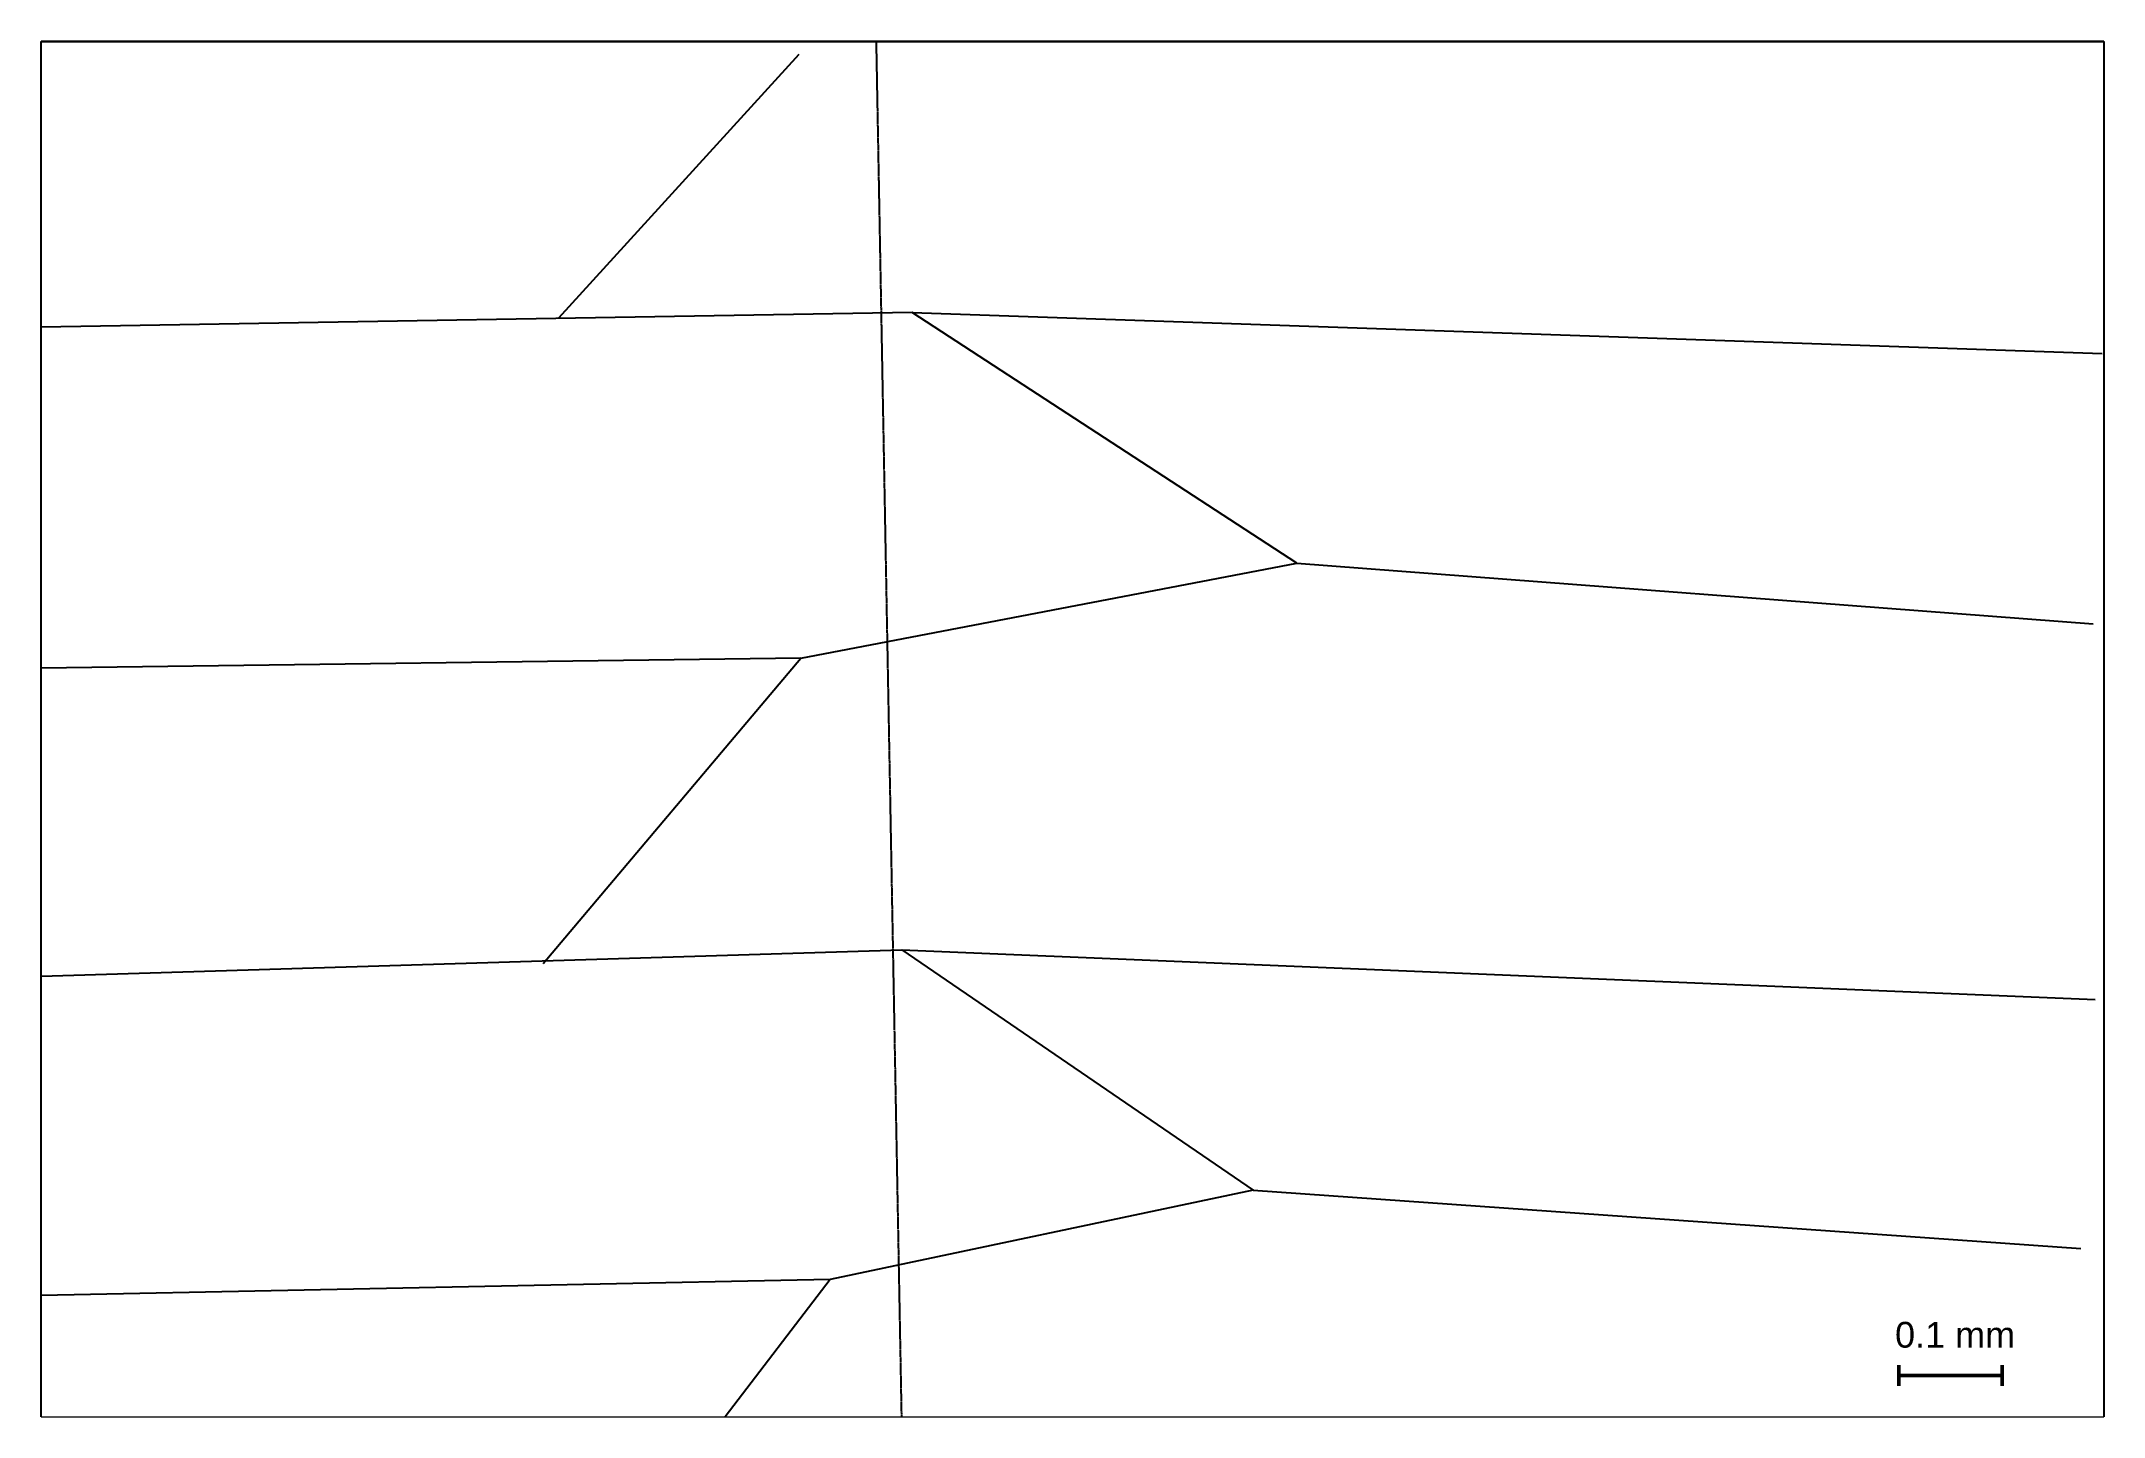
# Paper-space layout 'Layout1' of a CAD drawing. Header units: millimetres. Extents: x 86 to 286, y 80 to 214.
# The model-space entities are those that its viewports show. They can reach past a viewport. Long polylines and large blocks are cut down to what shows.
import ezdxf

# ---------------------------------------------------------------- set-up
doc = ezdxf.new("R2010")
doc.units = ezdxf.units.MM
doc.linetypes.add('AM_ISO08W050', pattern=[18, 12, -1.5, 3, -1.5])
for name, color, linetype, lineweight in [('AM_4', 3, 'Continuous', 25), ('AM_7', 4, 'AM_ISO08W050', 25), ('Annotate_R', 10, 'Continuous', 40)]:
    doc.layers.add(name, color=color, linetype=linetype, lineweight=lineweight)
doc.layers.add('AM_VIEWS', color=1, linetype='Continuous', lineweight=25, plot=False)
doc.styles.get("Standard").update_dxf_attribs({"font": 'arial.ttf'})
picture_1 = doc.add_image_def('image1.tif', size_in_pixel=(3072, 2048))

msp = doc.modelspace()

# ---------------------------------------------------------------- linework, layer by layer
at = {"layer": 'AM_4'}
for p, q in [((0.7346, 1.3206), (0.5016, 1.0648)), ((0.8444, 1.0706), (0, 1.0563)), ((1.2174, 0.8275), (0.8444, 1.0706)), ((0.8444, 1.0706), (1.9983, 1.0307)), ((0.7364, 0.7353), (1.2174, 0.8275)), ((1.2174, 0.8275), (1.9898, 0.7685)), ((0.7364, 0.7353), (0, 0.7256)), ((0.4867, 0.4394), (0.7364, 0.7353)), ((0, 0.4271), (0.8345, 0.4525)), ((0.8345, 0.4525), (1.1752, 0.2197)), ((0.8345, 0.4525), (1.9917, 0.4044)), ((1.1752, 0.2197), (0.7651, 0.1332)), ((1.1752, 0.2197), (1.9779, 0.1632)), ((0.7651, 0.1332), (0, 0.1174)), ((0.7651, 0.1332), (0.6632, 0))]:
    msp.add_line(p, q, dxfattribs=at)
at = {"layer": 'AM_7'}
msp.add_line((0.8079, 1.4213), (0.8378, -0.2022), dxfattribs=at)
at = {"layer": 'Annotate_R', "lineweight": 50}
for p, q in [((1.8013, 0.0301), (1.8013, 0.0501)), ((1.8013, 0.0401), (1.9013, 0.0401)), ((1.9013, 0.0301), (1.9013, 0.0501))]:
    msp.add_line(p, q, dxfattribs=at)

# ---------------------------------------------------------------- pictures from other files: only their frames are drawn
image = msp.add_image(picture_1, insert=(0, 0), size_in_units=(2, 1.3333))
image.dxf.flags = 7

psp = doc.layouts.get("Layout1")

# ---------------------------------------------------------------- texts
at = {"layer": 'Annotate_R', "lineweight": 50, "insert": (266.2, 89.46), "char_height": 2.5, "attachment_point": 1}
psp.add_mtext_dynamic_manual_height_columns('0.1 mm', width=16.3949, gutter_width=12.5, heights=[0], dxfattribs=at)

# ---------------------------------------------------------------- viewports
at = {"layer": 'AM_VIEWS'}
psp.add_viewport(center=(186.44, 146.93), size=(200, 133.3333), view_center_point=(1, 0.6667), view_height=1.333333, dxfattribs=at)

doc.saveas('drawing.dxf')
